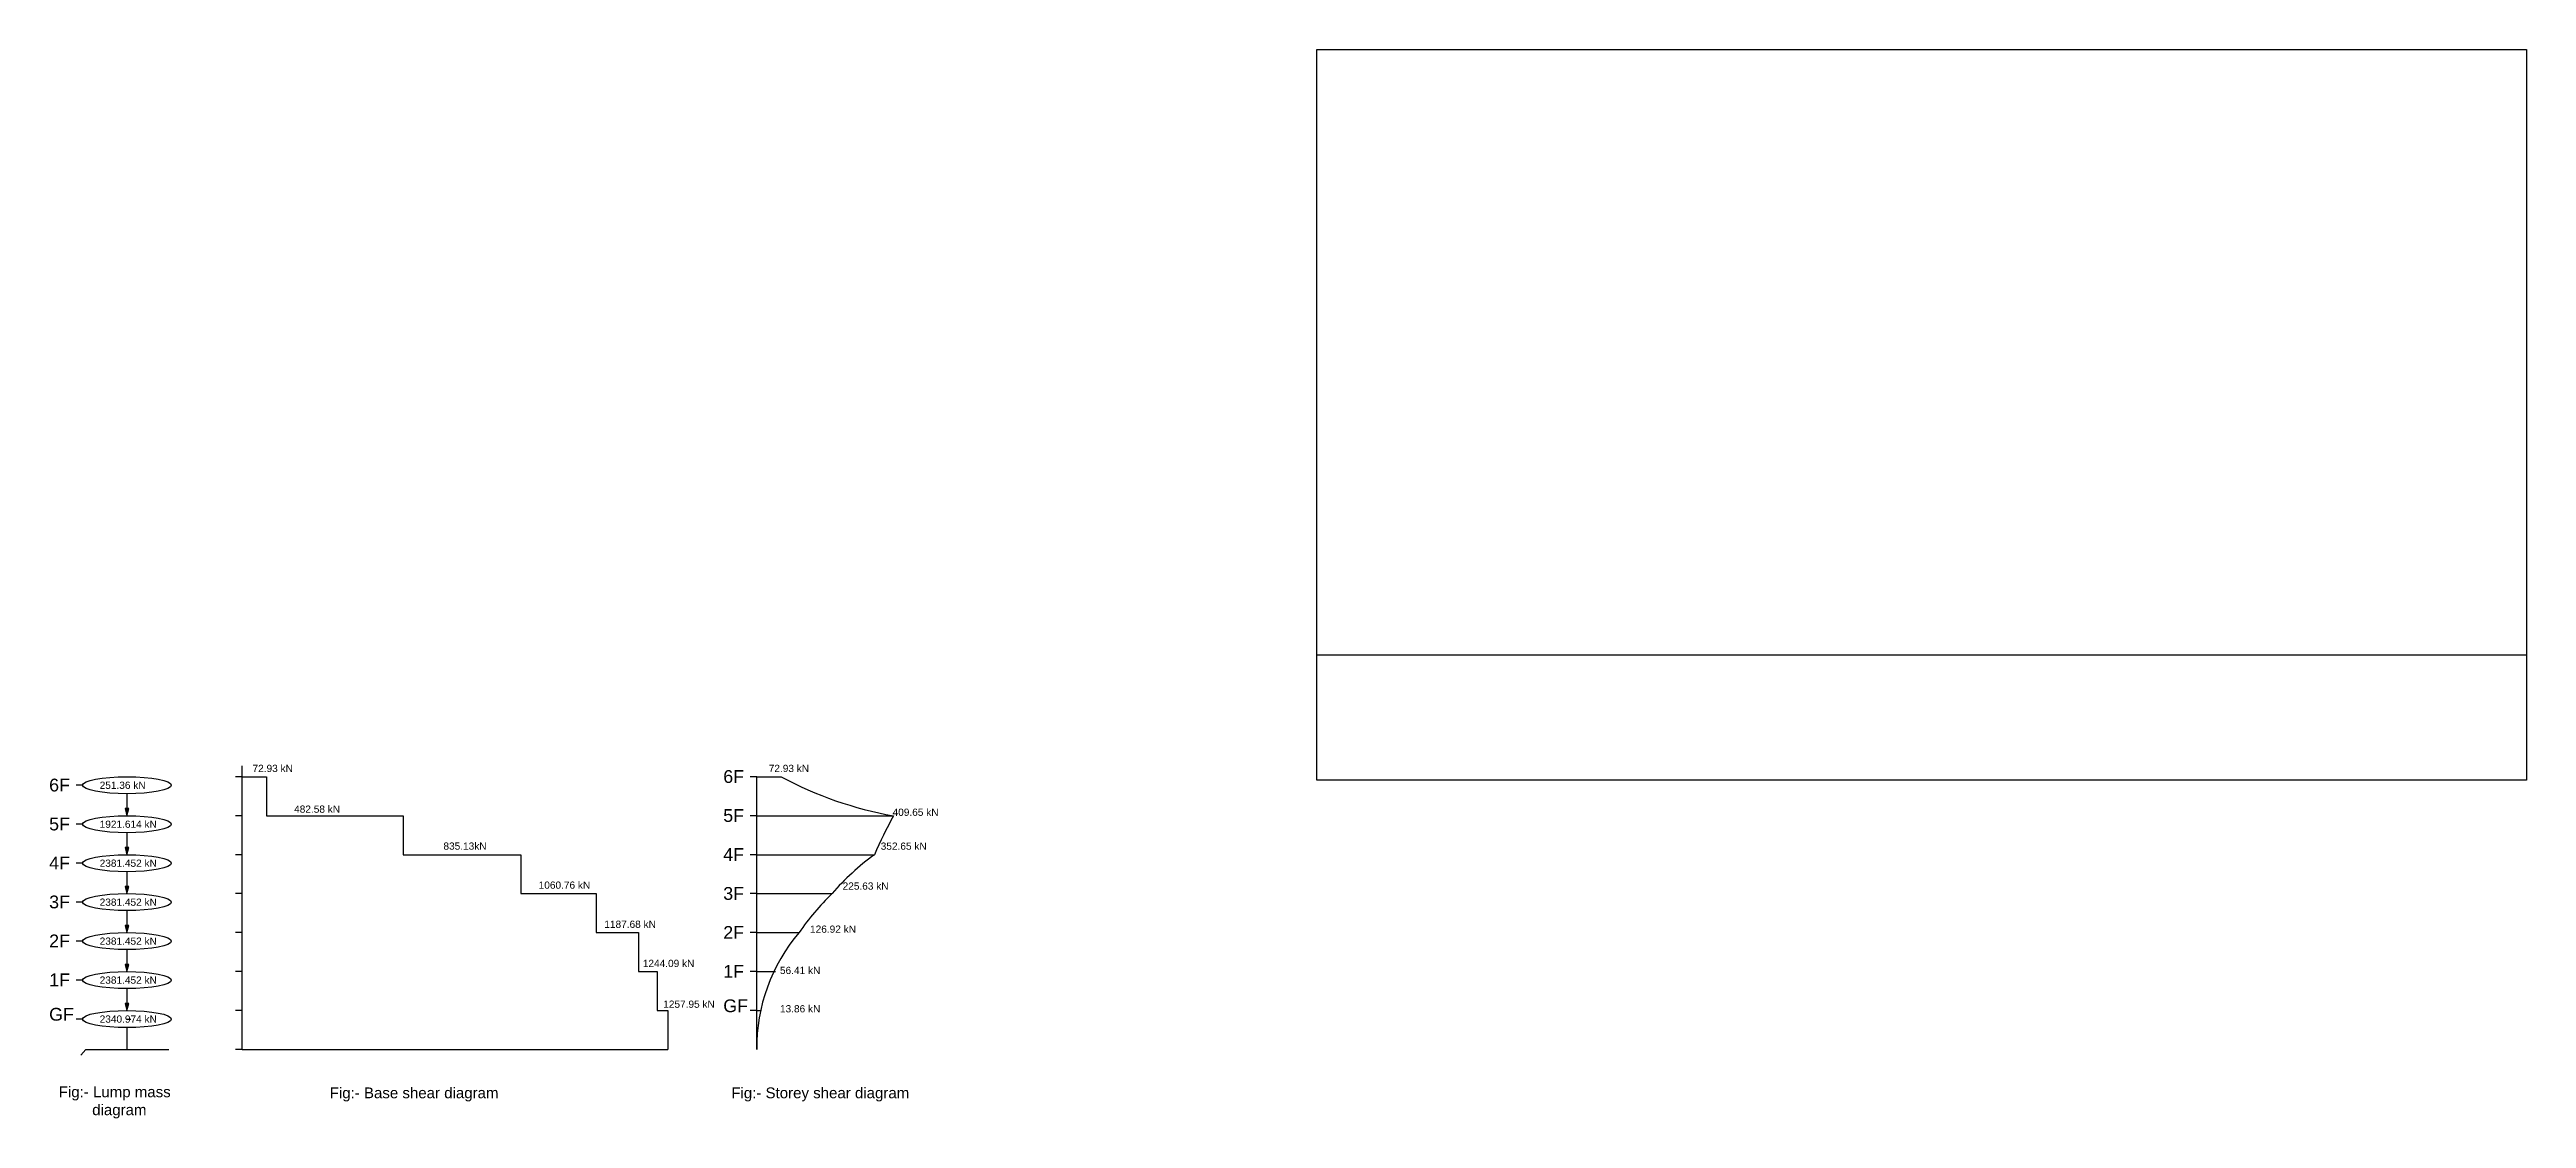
# Model space of a CAD drawing. Header units: metres. Extents: x 3 to 189, y -54 to 67.
# Drawn here: x 137.37 to 162.55, y 35.56 to 46.42 of the extents above; entities that cross this region are included whole.
import ezdxf

# ---------------------------------------------------------------- set-up
doc = ezdxf.new("R2010")
doc.units = ezdxf.units.M
doc.header["$LTSCALE"] = 0.015
doc.header["$MEASUREMENT"] = 0
doc.styles.get("Standard").update_dxf_attribs({"font": 'arial.ttf'})

msp = doc.modelspace()

# ---------------------------------------------------------------- hatches: boundary and pattern name
at = {"linetype": 'Continuous'}
h = msp.add_hatch(color=256, dxfattribs=at)
h.dxf.hatch_style = 1
h.paths.add_polyline_path([(138.15465, 38.7104), (138.13642, 38.7104), (138.15465, 38.63774)])
h.paths.add_polyline_path([(138.17302, 38.7104), (138.15465, 38.7104), (138.15465, 38.63774)])
h = msp.add_hatch(color=256, dxfattribs=at)
h.dxf.hatch_style = 1
h.paths.add_polyline_path([(138.15465, 38.3144), (138.13642, 38.3144), (138.15465, 38.24174)])
h.paths.add_polyline_path([(138.17302, 38.3144), (138.15465, 38.3144), (138.15465, 38.24174)])
h = msp.add_hatch(color=256, dxfattribs=at)
h.dxf.hatch_style = 1
h.paths.add_polyline_path([(138.15465, 37.9184), (138.13642, 37.9184), (138.15465, 37.84574)])
h.paths.add_polyline_path([(138.17302, 37.9184), (138.15465, 37.9184), (138.15465, 37.84574)])
h = msp.add_hatch(color=256, dxfattribs=at)
h.dxf.hatch_style = 1
h.paths.add_polyline_path([(138.15465, 37.5224), (138.13642, 37.5224), (138.15465, 37.44974)])
h.paths.add_polyline_path([(138.17302, 37.5224), (138.15465, 37.5224), (138.15465, 37.44974)])
h = msp.add_hatch(color=256, dxfattribs=at)
h.dxf.hatch_style = 1
h.paths.add_polyline_path([(138.15465, 37.1264), (138.13642, 37.1264), (138.15465, 37.05374)])
h.paths.add_polyline_path([(138.17302, 37.1264), (138.15465, 37.1264), (138.15465, 37.05374)])
h = msp.add_hatch(color=256, dxfattribs=at)
h.dxf.hatch_style = 1
h.paths.add_polyline_path([(138.15465, 36.7304), (138.13642, 36.7304), (138.15465, 36.65774)])
h.paths.add_polyline_path([(138.17302, 36.7304), (138.15465, 36.7304), (138.15465, 36.65774)])

# ---------------------------------------------------------------- linework, layer by layer
for p, q in [((150.25139, 40.27189), (162.55139, 40.27189)), ((139.3254, 36.26174), (139.3254, 39.14394)), ((137.70363, 38.94739), (137.63677, 38.94739)), ((137.70363, 38.94739), (137.63677, 38.94739)), ((138.15465, 38.86104), (138.15465, 38.63774)), ((139.3254, 39.03374), (139.25854, 39.03374)), ((139.3254, 39.03374), (139.25854, 39.03374)), ((139.3254, 39.03374), (139.5724, 39.03374)), ((139.5724, 39.03374), (139.5724, 38.63774)), ((144.55774, 39.03374), (144.49088, 39.03374)), ((144.55774, 39.03374), (144.49088, 39.03374)), ((144.55774, 36.26174), (144.55774, 39.03374)), ((144.55774, 39.03374), (144.80519, 39.03374)), ((137.70363, 38.55139), (137.63677, 38.55139)), ((138.17302, 38.7104), (138.13642, 38.7104)), ((138.13642, 38.7104), (138.15465, 38.63774)), ((138.15465, 38.63774), (138.17302, 38.7104)), ((139.3254, 38.63774), (139.25854, 38.63774)), ((139.5724, 38.63774), (140.96271, 38.63774)), ((140.96271, 38.63774), (140.96271, 38.24174)), ((144.55774, 38.63774), (144.49088, 38.63774)), ((144.55774, 38.63774), (145.94674, 38.63774)), ((138.17302, 38.3144), (138.13642, 38.3144)), ((138.13642, 38.3144), (138.15465, 38.24174)), ((138.15465, 38.46504), (138.15465, 38.24174)), ((138.15465, 38.24174), (138.17302, 38.3144)), ((137.70363, 38.15539), (137.63677, 38.15539)), ((138.15465, 38.06904), (138.15465, 37.84574)), ((139.3254, 38.24174), (139.25854, 38.24174)), ((140.96271, 38.24174), (142.15886, 38.24174)), ((142.15886, 38.24174), (142.15886, 37.84574)), ((144.55774, 38.24174), (144.49088, 38.24174)), ((144.55774, 38.24174), (145.75374, 38.24174)), ((138.17302, 37.9184), (138.13642, 37.9184)), ((138.13642, 37.9184), (138.15465, 37.84574)), ((138.15465, 37.84574), (138.17302, 37.9184)), ((139.3254, 37.84574), (139.25854, 37.84574)), ((142.15886, 37.84574), (142.92439, 37.84574)), ((142.92439, 37.84574), (142.92439, 37.44974)), ((144.55774, 37.84574), (144.49088, 37.84574)), ((144.55774, 37.84574), (145.32324, 37.84574)), ((137.70363, 37.75939), (137.63677, 37.75939)), ((138.15465, 37.67304), (138.15465, 37.44974)), ((137.70363, 37.36339), (137.63677, 37.36339)), ((138.17302, 37.5224), (138.13642, 37.5224)), ((138.13642, 37.5224), (138.15465, 37.44974)), ((138.15465, 37.44974), (138.17302, 37.5224)), ((138.15465, 37.27704), (138.15465, 37.05374)), ((139.3254, 37.44974), (139.25854, 37.44974)), ((142.92439, 37.44974), (143.355, 37.44974)), ((143.355, 37.44974), (143.355, 37.05374)), ((144.55774, 37.44974), (144.49088, 37.44974)), ((144.55774, 37.44974), (144.98774, 37.44974)), ((138.17302, 37.1264), (138.13642, 37.1264)), ((138.13642, 37.1264), (138.15465, 37.05374)), ((138.15465, 37.05374), (138.17302, 37.1264)), ((139.3254, 37.05374), (139.25854, 37.05374)), ((143.355, 37.05374), (143.5463, 37.05374)), ((143.5463, 37.05374), (143.5463, 36.65774)), ((144.55774, 37.05374), (144.49088, 37.05374)), ((144.55774, 37.05374), (144.74874, 37.05374)), ((137.70363, 36.96739), (137.63677, 36.96739)), ((138.15465, 36.88104), (138.15465, 36.65774)), ((137.70363, 36.57139), (137.63677, 36.57139)), ((138.17302, 36.7304), (138.13642, 36.7304)), ((138.13642, 36.7304), (138.15465, 36.65774)), ((138.15465, 36.65774), (138.17302, 36.7304)), ((138.15465, 36.57139), (138.19465, 36.57139)), ((139.3254, 36.65774), (139.25854, 36.65774)), ((144.55774, 36.65774), (144.49088, 36.65774)), ((144.55774, 36.65774), (144.59774, 36.65774)), ((138.15465, 36.48504), (138.15465, 36.26174)), ((139.3254, 36.26174), (139.25854, 36.26174)), ((139.3254, 36.26174), (143.65461, 36.26174))]:
    msp.add_line(p, q, dxfattribs=at)
at = {"ltscale": 0.01}
for p, q in [((143.5463, 36.65774), (143.65461, 36.65774)), ((143.65461, 36.65774), (143.65461, 36.26174)), ((137.73746, 36.26174), (137.68665, 36.20507)), ((137.73746, 36.26174), (138.15465, 36.26174)), ((138.15465, 36.26174), (138.57954, 36.26174))]:
    msp.add_line(p, q, dxfattribs=at)
at = {"linetype": 'Continuous'}
msp.add_lwpolyline([(150.25139, 46.42372), (162.55139, 46.42372), (162.55139, 38.99872), (150.25139, 38.99872)], close=True, dxfattribs=at)
for centre, radius, start, end in [((146.60885, 42.38979), 3.81002, 241.744796, 259.992214), ((153.05612, 34.92778), 8.01917, 152.442661, 155.590563), ((147.3446, 36.08027), 2.6838, 126.353518, 138.865944), ((147.3365, 35.79994), 2.87028, 134.540694, 144.915282)]:
    msp.add_arc(centre, radius, start, end, dxfattribs=at)
at = {"ltscale": 0.01}
msp.add_arc((146.3658, 36.27913), 1.80814, 139.653268, 180.550996, dxfattribs=at)
at = {"linetype": 'Continuous'}
for centre in [(138.15465, 38.94739), (138.15465, 38.55139), (138.15465, 38.15539), (138.15465, 37.75939), (138.15465, 37.36339), (138.15465, 36.96739), (138.15465, 36.57139)]:
    msp.add_ellipse(centre, major_axis=(-0.45102, 0), ratio=0.19145075, dxfattribs=at)

# ---------------------------------------------------------------- texts
at = {"linetype": 'Continuous', "attachment_point": 1}
for s, width, gutter_width, insert, char_height in [('72.93 kN', 0.8294345, 0.3669, (139.43136, 39.15536), 0.07338), ('6F', 1.4667258, 0.64881, (144.21738, 39.10069), 0.129762), ('72.93 kN', 0.8294345, 0.3669, (144.67981, 39.15536), 0.07338), ('6F', 1.4667258, 0.64881, (137.36327, 39.01434), 0.129762), ('251.36 kN', 0.8294345, 0.3669, (137.87709, 38.98401), 0.07338), ('5F', 1.4667258, 0.64881, (137.36327, 38.61834), 0.129762), ('1921.614 kN', 0.8294345, 0.3669, (137.87709, 38.58801), 0.0733804), ('482.58 kN', 0.8294345, 0.3669, (139.85429, 38.74143), 0.07338), ('5F', 1.4667258, 0.64881, (144.21738, 38.70469), 0.129762), ('409.65 kN', 0.8294345, 0.3669, (145.93903, 38.7098), 0.07338), ('835.13kN', 0.8294345, 0.3669, (141.37237, 38.3658), 0.07338), ('4F', 1.4667258, 0.64881, (144.21738, 38.30869), 0.129762), ('352.65 kN', 0.8294345, 0.3669, (145.81847, 38.36529), 0.07338), ('4F', 1.4667258, 0.64881, (137.36327, 38.22234), 0.129762), ('2381.452 kN', 0.8294345, 0.3669, (137.87709, 38.19201), 0.0733804), ('3F', 1.4667258, 0.64881, (137.36327, 37.82634), 0.129762), ('2381.452 kN', 0.8294345, 0.3669, (137.87709, 37.79601), 0.0733804), ('1060.76 kN', 0.8294345, 0.3669, (142.34076, 37.96923), 0.07338), ('3F', 1.4667258, 0.64881, (144.21738, 37.91269), 0.129762), ('225.63 kN', 0.8294345, 0.3669, (145.43104, 37.95973), 0.07338), ('1187.68 kN', 0.8294345, 0.3669, (143.00835, 37.57143), 0.07338), ('126.92 kN', 0.8294345, 0.3669, (145.09989, 37.5218), 0.07338), ('2F', 1.4667258, 0.64881, (137.36327, 37.43034), 0.129762), ('2381.452 kN', 0.8294345, 0.3669, (137.87709, 37.40001), 0.0733804), ('2F', 1.4667258, 0.64881, (144.21738, 37.51669), 0.129762), ('1F', 1.4667258, 0.64881, (137.36327, 37.03434), 0.129762), ('1244.09 kN', 0.8294345, 0.3669, (143.39958, 37.17375), 0.07338), ('1F', 1.4667258, 0.64881, (144.21738, 37.12069), 0.129762), ('56.41 kN', 0.8294345, 0.3669, (144.79418, 37.10271), 0.07338), ('2381.452 kN', 0.8294345, 0.3669, (137.87709, 37.00401), 0.0733804), ('GF', 1.4667258, 0.64881, (144.21738, 36.77105), 0.129762), ('GF', 1.4667258, 0.64881, (137.36327, 36.6847), 0.129762), ('2340.974 kN', 0.8294345, 0.3669, (137.87709, 36.60801), 0.0733804), ('1257.95 kN', 0.8294345, 0.3669, (143.60696, 36.75933), 0.07338), ('13.86 kN', 0.8294345, 0.3669, (144.79418, 36.71252), 0.07338), ('Fig:- Lump mass\\P        diagram', 2.2520863, 0.54708, (137.46121, 35.88621), 0.1094159), ('Fig:- Base shear diagram', 2.2520863, 0.54708, (140.21626, 35.87604), 0.1094159), ('Fig:- Storey shear diagram', 2.2520863, 0.54708, (144.29924, 35.87604), 0.1094159)]:
    msp.add_mtext_dynamic_manual_height_columns(s, width=width, gutter_width=gutter_width, heights=[0], dxfattribs=dict(at, insert=insert, char_height=char_height))

doc.saveas('drawing.dxf')
